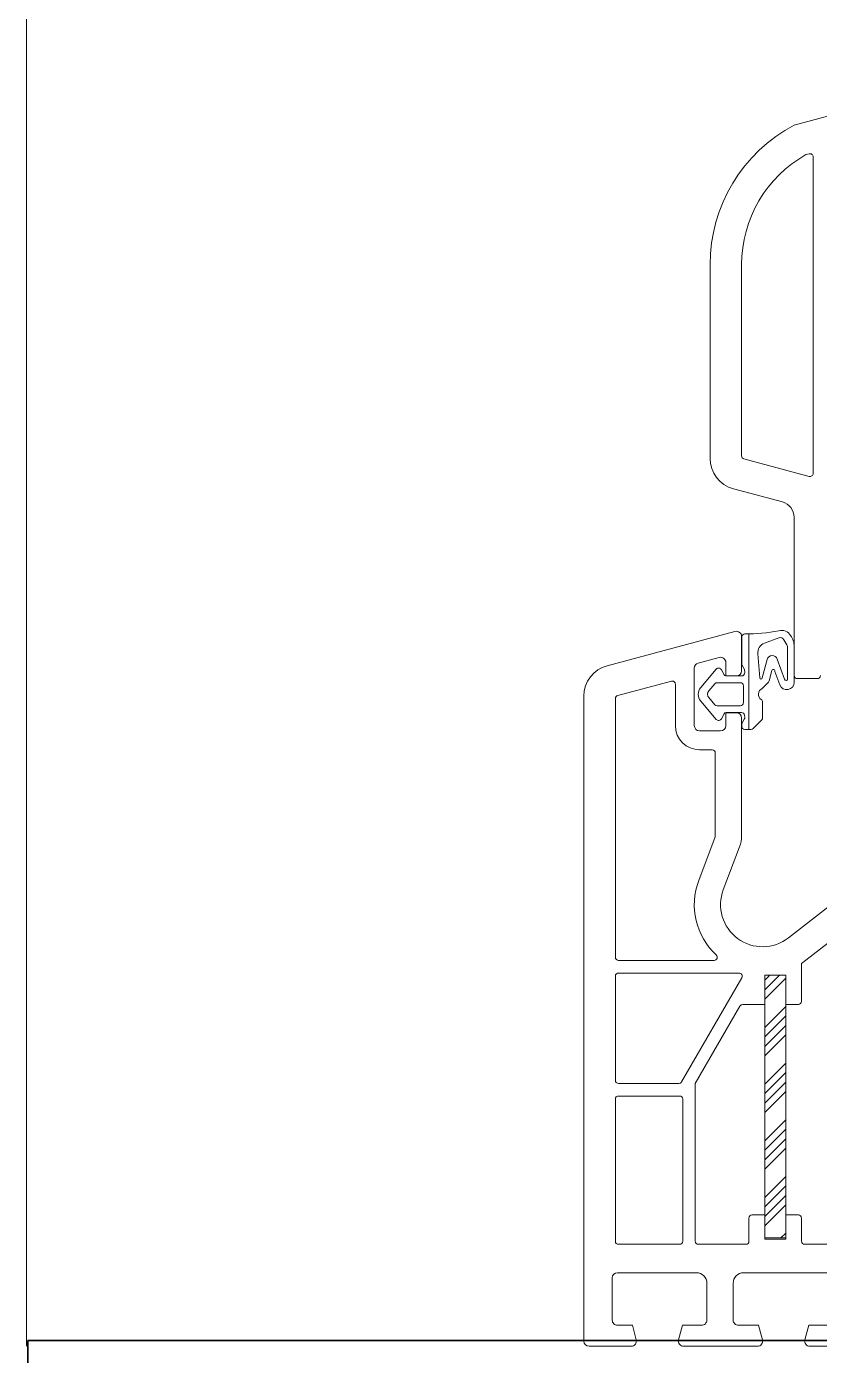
# Model space of a CAD drawing. Header units: millimetres. Extents: x 2258 to 5600, y 711 to 2563.
# Drawn here: x 4023.353 to 4026.266, y 1235.098 to 1239.98 of the extents above; entities that cross this region are included whole.
import ezdxf

# ---------------------------------------------------------------- set-up
doc = ezdxf.new("R2010")
doc.units = ezdxf.units.MM
for name, color, linetype, lineweight in [('PQI-A-IN-ELEV', 245, 'Continuous', 9), ('PQI-A-WIN', 140, 'Continuous', 13), ('PQI-ST-COLM', 34, 'Continuous', 40)]:
    doc.layers.add(name, color=color, linetype=linetype, lineweight=lineweight)

# ---------------------------------------------------------------- blocks, each defined once
blk = doc.blocks.new('*X45')
for p, q in [((10.30352451880753, 18.73912722821214), (10.76437846124361, 19.19998117064821)), ((11.45845213388517, 17.19998117064824), (13.45845213388514, 19.19998117064821)), ((12.35647813388513, 17.19998117064824), (14.3564781338851, 19.19998117064821)), ((13.2545041338852, 17.19998117064824), (15.25450413388518, 19.19998117064821)), ((14.15253213388516, 17.19998117064824), (16.15253213388513, 19.19998117064821)), ((16.84660580652664, 17.19998117064821), (18.84660580652661, 19.19998117064818)), ((17.74463180652659, 17.19998117064821), (19.74463180652657, 19.19998117064818)), ((18.64265780652667, 17.19998117064821), (20.64265780652664, 19.19998117064818)), ((19.54068580652662, 17.19998117064821), (21.5406858065266, 19.19998117064818)), ((22.23475947916816, 17.19998117064824), (24.23475947916813, 19.19998117064821)), ((23.13278547916812, 17.19998117064824), (25.13278547916809, 19.19998117064821)), ((24.03081147916819, 17.19998117064824), (26.03081147916816, 19.19998117064821)), ((24.92883947916815, 17.19998117064824), (26.92883947916812, 19.19998117064821)), ((27.62291315180963, 17.19998117064824), (29.6229131518096, 19.19998117064824)), ((28.52093915180957, 17.19998117064824), (30.52093915180956, 19.19998117064824)), ((29.41896515180967, 17.19998117064824), (31.41896515180963, 19.19998117064824)), ((30.31699315180961, 17.19998117064824), (32.31699315180958, 19.19998117064824)), ((33.01106682445115, 17.19998117064824), (35.01106682445112, 19.19998117064821)), ((33.90909282445111, 17.19998117064824), (35.30352356513325, 18.59441191133038)), ((34.80711882445118, 17.19998117064824), (35.30352356513322, 17.69638591133028))]:
    blk.add_line(p, q)
blk = doc.blocks.new('PRJ_INSERT_54_593613279164', base_point=(8.881784197001252e-15, -8.881784197001252e-16))
blk.add_line((4.008078502913222, 0.7015572627653923), (-5.082137145999006, 0.7015447420383105))
for points in [[(0.5980307430605163, -1.917579487461598), (0.106253688504518, -1.656625322945092, -0.2775501483931128), (-2.532696274926138e-16, -1.479957190332014), (-2.237793284010081e-16, 0, -0.4537526242641983), (0.3398076201840396, 0.2973471933200025), (0.6100213742227064, 0.2611720864720999), (1.042437829558313, 0.01149901148442201), (3.710274358402264, 0.01134541035774284, 0.4227629273518251), (4.010165112804111, 0.320057176709134, -0.05483647592727152), (4.303823118820558, 3.532424224166802, 0.3319211071679828), (3.845955810543964, 4.662804514641348, 0.1614346972429613), (2.779686889645514, 5.001498133415765), (-0.6049490356474414, 5.001498133415764, 0.8315411525140167), (-0.8560362243681455, 3.648079783196039), (0.4316262817353702, 3.153275400871819, -1.190626430510805), (0.503488496439497, 2.88506940612011), (-0.4655004301875271, 2.625441762988365, 0.1296938749465612), (-0.5983473197203246, 2.549425338780541), (-1.20320037842088, 1.95383349108178, -0.6014879446624485), (-2.236571083833349, 1.864532395719669, 0.2544989197955225), (-2.488499425651866, 2.001640413975412), (-3.957449179689696, 2.001624018348985, 0.198909466611881), (-4.169577865607146, 1.913756052723636), (-4.99426918035497, 1.089064737975816, 0.1989123673796582), (-5.082137145999006, 0.8769327036198482), (-5.082137145999004, 0.3112281275693167, 0.4142135623730955), (-4.782330741885233, 0.01142172345554715), (-4.522599543124662, 0.01142172345554737), (-4.093796888527556, 0.2589747010733832, -0.1656801520669623), (-3.903966982709747, 0.2965060038818006), (-3.740147452957409, 0.2745578532527242, -0.375721369685827), (-3.479984788897567, -0.02278536033250411), (-3.479984788897565, -1.479957190332013, -0.2775501483931143), (-3.586238477402084, -1.65662532294509), (-4.078015531958083, -1.917579487461597, 0.5319777725554453), (-4.130232628896758, -2.412394783298078), (-2.393213548663189, -3.887433140998297, 0.363945910752088), (-1.107630052569438, -3.887433140998297), (0.6502478399991929, -2.41239478329808, 0.5319777725554476)], [(-0.2680883789091604, 4.378243357414789, 0.9999999999999986), (-0.3194380188017389, 4.087288767571038), (1.612600442385188, 3.38408464420482, -0.7332383087249624), (1.570990037036942, 2.431272729874328), (-0.191805890994261, 1.958971851091358, 0.9176289392038998), (-0.1904933190871827, 1.719282615234464), (2.094986877438495, 1.535178095573968, 0.3353238355422945), (3.116654357907246, 2.17539110826928), (3.622162780758808, 3.527220637077873, 0.3557455022548545), (3.436031043195058, 4.031149930478548), (2.96753527666759, 4.307800217017945, 0.1340649279655952), (2.713463470503881, 4.377261227260397)], [(-2.73261936180175, -2.558092156067455), (-2.061202087405254, -3.121408551459724, 0.3639549067525167), (-1.41847137451463, -3.121408551459724), (-0.7470235825400102, -2.558066551942032, 0.2217106168363309), (-0.6398458862333791, -2.328241489778695), (-0.6398458862333795, -0.1161137516550361, 0.4139911672486105), (-0.939864196780254, 0.1838740413137134), (-2.53980926513963, 0.1838740413137141, 0.4141569862246464), (-2.839797058108379, -0.1161137516550361), (-2.839797058108379, -2.328267093904119, 0.2217106168363308)]]:
    blk.add_lwpolyline(points, format="xyb", close=True)
blk = doc.blocks.new('w2')
at = {"ltscale": 1000}
for points in [[(-1700.000000000007, 16.53588867181679), (-1700.000000000015, 25.5003132999409, -0.4929517128660395), (-1699.370902064053, 25.98303540657798), (-1697.999999931359, 25.61570739741728), (-1697.999999931351, 23.30000305171416, 0.4143120868180035)], [(-1692.999992301964, 23.30039998669236), (-1692.99999230195, 31.7995654434344, 0.4143369658318687), (-1694.000413698297, 32.79998683925078), (-1697.499999931359, 32.79998683923623, 0.4144742986754296), (-1697.999999931359, 32.29998683925078), (-1697.999999931344, 30.38429260248085), (-1699.370865976249, 30.01695900122286, -0.4929654584300433), (-1700, 30.49968316454033), (-1700.000000000015, 37.50031398043211, -0.4929506969181903), (-1699.370888910591, 37.98303092847345), (-1697.999999931351, 37.61570644374297), (-1697.999999931359, 35.79998683925078, 0.414434189985133), (-1697.499999931351, 35.29998683923623), (-1694.000413698333, 35.29998683923623, 0.4143369660113899), (-1692.999992301964, 36.30040823562013), (-1692.999992301964, 43.79998731608794, 0.414098729429669), (-1693.499992301957, 44.29998731607338), (-1697.499999931351, 44.29998731607338, 0.4144742986754274), (-1697.999999931351, 43.79998731607338), (-1697.999999931351, 42.38427686686919), (-1699.370894417138, 42.0169509066618, -0.4929566355553249), (-1700.000000000007, 42.49967888073297), (-1700, 46.50043561836355, -0.4139490408238861), (-1699.50045141716, 46.99998422234785), (-1638.169678619401, 46.99998422234785, -0.3394264675312374), (-1635.271847656273, 44.77644300454995), (-1632.017086914078, 32.62939357751748, -0.4929616572134017), (-1632.499997070336, 31.9999842223624), (-1635.750373871408, 31.99998422234785, -0.4139952617277666), (-1636.250000885033, 32.49961548180727), (-1636.250000885033, 33.49998378749297), (-1634.972531250023, 33.49998378747841, 0.4932336255559439), (-1634.489621093773, 34.12939357753203), (-1635.025509765648, 36.12939357753203, 0.3395687924446906), (-1635.508419921898, 36.49998378749297), (-1640.97253506472, 36.49998378747841, 0.4141755960151686), (-1641.472535064713, 35.99998378749297), (-1641.472535064706, 33.99998378749297, 0.4141285049199961), (-1640.97253506472, 33.49998378747841), (-1639.750000885033, 33.49998378749297), (-1639.750000885033, 32.49998378749297, -0.414056115906826), (-1640.250000885033, 31.9999842223624), (-1651.449480825395, 31.9999842223624, -0.0909918661098243), (-1652.514627428347, 32.19544056011364), (-1656.579834869401, 33.73937892909453, 0.7590235082492592), (-1661.152092865013, 27.53735351558134), (-1656.135973421042, 21.11704777661362, -0.1673432765406308)], [(-1690.300041130089, 18.89999389644072), (-1690.300041130089, 25.99999999994179, -0.4141963976965044), (-1689.999992301964, 26.3000030516996), (-1687.800041130082, 26.30000305171416, 0.4140292785832155), (-1687.499992301964, 26.59999084468291), (-1687.499992301957, 27.80000305171416), (-1689.800041130089, 27.8000030516996), (-1689.800041130089, 29.8000030516996), (-1687.499992301957, 29.80000305171416), (-1687.499992301957, 30.99999904626748, 0.4139702998837983), (-1687.800041130075, 31.29998683925078), (-1689.999992301957, 31.29998683923623, -0.4142030266674119), (-1690.300041130089, 31.59998989100859), (-1690.300041130089, 36.09998989099404, -0.4142044984145784), (-1689.999992301957, 36.39999294275185), (-1674.999993255638, 36.39999294275185), (-1667.650017669694, 32.1564626693289, -0.2674938169305716), (-1667.499993255638, 31.89665126796172), (-1667.499993255631, 29.8000030516996), (-1664.697014740006, 29.8000030516996), (-1664.697014740006, 27.8000030516996), (-1667.499993255631, 27.8000030516996), (-1667.499993255631, 26.59999084466835, 0.4145345493896562), (-1667.200066497826, 26.3000030516996), (-1663.584404876718, 26.3000030516996), (-1663.279778411881, 25.87506103511259), (-1660.034295013436, 21.72108459468291, -0.354189481859604)], [(-1636.199948811933, 24.49998422234785, -0.4140409468384528), (-1636.499997640065, 24.79997201533115), (-1636.499997640065, 26.69998117059004, -0.4140448457666134), (-1636.199948811933, 26.9999842223624), (-1621.151006246029, 26.99998422234785, 0.3394437501624551), (-1619.70203163664, 28.11175532908237), (-1618.45215370696, 32.7764432010008, -0.3394672609067224), (-1615.554448628835, 34.99998422234785), (-1597.134154820844, 34.9999842223624, -0.2781724977727638), (-1583.867553019933, 26.99998422234785), (-1580.016967030286, 12.62939496607578, -0.4929951445111693)]]:
    blk.add_lwpolyline(points, format="xyb", dxfattribs=at)
for points in [[(-1676.499993255638, 43.99998426431557, -0.414446558721607), (-1676.200066497819, 43.69999647134682), (-1676.200066497819, 37.8999929427664, -0.414396574859442), (-1676.499993255638, 37.59998989099404), (-1689.999992301964, 37.59998989100859, -0.4142093281120125), (-1690.300041130082, 37.89999294275185), (-1690.300041130082, 43.69999647136137, -0.4142593434475252), (-1689.99999230195, 43.99998426431557)], [(-1674.700066497826, 43.99998426433012), (-1664.800042083756, 43.99998426431557, -0.4140292785832238), (-1664.499993255638, 43.69999647136137), (-1664.499993255638, 32.2430715560331, -0.5772022970934038), (-1664.950066497819, 31.98326015466591), (-1674.850090911874, 37.69903469079873, -0.2684604651901341), (-1674.999993255638, 37.9588308333914), (-1674.999993255638, 43.69999647134682, -0.4145345493896796)], [(-1637.033326080338, 38.29998683923623), (-1640.972535064713, 38.29998683923623, 0.4141832879205136), (-1643.272583892838, 35.99998378749297), (-1643.272583892845, 34.79998683923623, -0.4143884253417623), (-1643.572510650643, 34.49998378747841), (-1651.541260650643, 34.49998378749297), (-1655.692261627206, 36.07649135583779, 0.3063415867877205), (-1662.779534271263, 34.40534877772734, -0.6831059618960073), (-1663.300042083756, 34.6086721419706), (-1663.300042083763, 43.69999647134682, -0.4142593434475034), (-1662.999993255638, 43.99998426431557), (-1638.399903228776, 43.99998426431557, -0.3394569931497191), (-1638.110108306901, 43.77763319011137), (-1636.743531158456, 38.67764186854765, -0.492823379006765)], [(-1586.592284226819, 25.57762094109785, -0.4928325950843962), (-1586.882079148694, 25.19998117059004), (-1616.985478902279, 25.19998117059004, -0.4933718391203623), (-1617.275273824147, 25.57762094109785), (-1615.614018941342, 31.77761812775861, -0.3394535210435738), (-1615.324224019452, 31.99998446076643), (-1597.134154820844, 31.99998446076643, -0.2710460681531134), (-1586.673216844014, 25.87962289422285)]]:
    blk.add_lwpolyline(points, format="xyb", close=True, dxfattribs=at)
blk.add_lwpolyline([(-1664.697014740006, 29.8000030516996), (-1664.697014740006, 27.8000030516996), (-1689.697013786332, 27.80000305171416), (-1689.697013786332, 29.8000030516996)], close=True, dxfattribs=at)
at = {"layer": 'PQI-A-IN-ELEV', "ltscale": 1000}
blk.add_line((-1699.999999950109, 100), (1.455191522836685e-11, 100), dxfattribs=at)
at = {"ltscale": 1000, "extrusion": (0, 0, -1), "zscale": -1, "rotation": 180}
for name, p in [('PRJ_INSERT_54_593613279164', (1636.249535223105, 31.99998422234785)), ('*X45', (1700.000538305132, 46.99998422234785))]:
    blk.add_blockref(name, p, dxfattribs=at)

msp = doc.modelspace()

# ---------------------------------------------------------------- linework, layer by layer
at = {"layer": 'PQI-ST-COLM', "color": 0, "lineweight": 35}
msp.add_lwpolyline([(4023.358651756302, 1204.247370252331), (4023.358651717572, 1235.152941758097), (4031.085074178103, 1235.152941767759), (4031.08507418292, 1211.973764011864), (4054.264223228092, 1211.973764040949), (4054.264223261973, 1204.247370291045), (4023.358651756302, 1204.247370252331)], dxfattribs=at)

# ---------------------------------------------------------------- block references
at = {"layer": 'PQI-A-WIN', "ltscale": 1000, "xscale": 0.03863196438221001, "yscale": 0.03863196438221001, "zscale": 0.03863196438221001, "rotation": 89.99724577119805}
msp.add_blockref('w2', (4027.219773810029, 1300.806104285437), dxfattribs=at)

doc.saveas('drawing.dxf')
